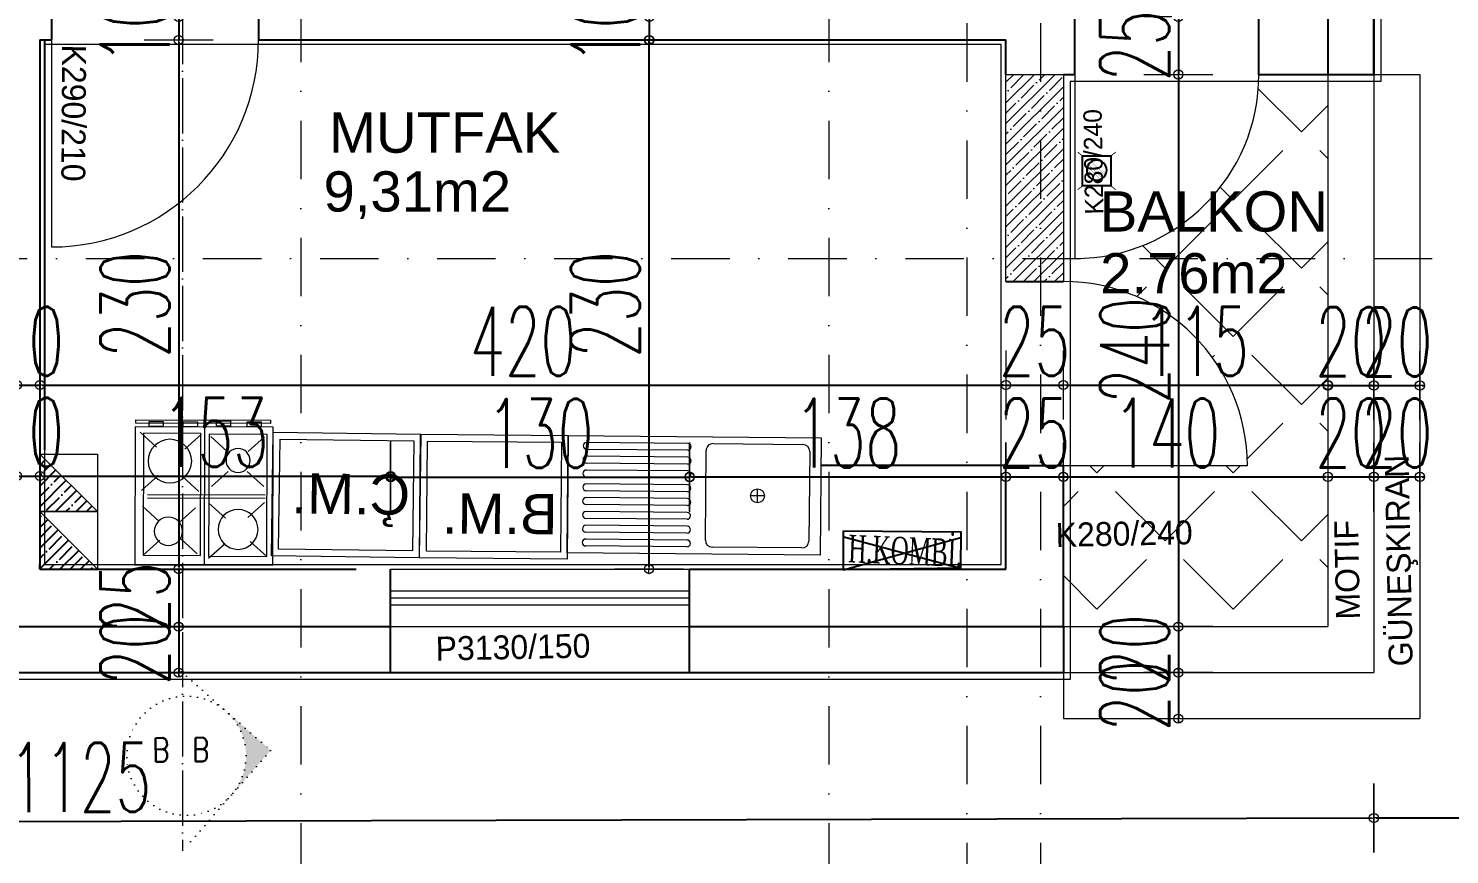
# Model space of a CAD drawing. Header units: millimetres. Extents: x -16104 to 67872, y -88009 to 12107.
# Drawn here: x 19199 to 19817, y 9366 to 9726 of the extents above; entities that cross this region are included whole.
import ezdxf
from ezdxf.enums import TextEntityAlignment as Align

# ---------------------------------------------------------------- set-up
doc = ezdxf.new("R2010")
doc.units = ezdxf.units.MM
for name, pattern in [('ACAD_ISO04W100', [30, 24, -3, 0, -3]), ('ACAD_ISO07W100', [3, 0, -3]), ('DASHDOTX2', [50.8, 25.4, -12.7, 0, -12.7])]:
    doc.linetypes.add(name, pattern=pattern)
doc.layers.get('0').update_dxf_attribs({"color": 241})
for name, color, linetype, lineweight in [('AKS', 1, 'ACAD_ISO07W100', 5), ('akslar', 144, 'Continuous', 20), ('baca', 46, 'Continuous', 5), ('balkon', 6, 'Continuous', 5), ('duvar', 123, 'Continuous', 25), ('emsal&kolon', 1, 'Continuous', 5), ('kapı', 3, 'Continuous', 5), ('kolon', 1, 'Continuous', 5), ('OLCU', 54, 'Continuous', 13), ('PASEMCON', 2, 'Continuous', 9), ('pencere', 5, 'Continuous', 5), ('POZ', 36, 'Continuous', 18), ('SıVA', 40, 'Continuous', 9), ('tefriş', 30, 'Continuous', 5), ('ÖLÇÜ', 252, 'Continuous', 20)]:
    doc.layers.add(name, color=color, linetype=linetype, lineweight=lineweight)
doc.styles.add('DIM', font='Txttw.shx', dxfattribs={"width": 0.6})
doc.styles.add('DIMENSIONS', font='simplex', dxfattribs={"width": 0.8})
doc.styles.add('DIN', font='times.ttf', dxfattribs={"width": 0.6})
doc.styles.add('M2', font='stylu.ttf', dxfattribs={"height": 10})
doc.dimstyles.new('50', dxfattribs={"dimscale": 0, "dimtxt": 30, "dimasz": 1, "dimexe": 0, "dimexo": 2, "dimgap": 4, "dimtad": 1, "dimdec": 0, "dimzin": 0, "dimdsep": 46, "dimtxsty": 'DIM', "dimblk1": 'DOT', "dimblk2": 'DOT', "dimsah": 1, "dimcen": 1.5, "dimdle": 3, "dimse1": 1, "dimse2": 1, "dimclrd": 256, "dimclre": 9, "dimclrt": 256, "dimadec": 0, "dimazin": 0, "dimtfac": 0.24, "dimtdec": 0, "dimtix": 1, "dimtmove": 2, "dimatfit": 3, "dimldrblk": 'DOT', "dimfxl": 0, "dimtolj": 1, "dimtzin": 15, "dimarcsym": 0})

# ---------------------------------------------------------------- blocks, each defined once
blk = doc.blocks.new('DOT')
for p, q in [((0, 15), (0, -15)), ((-2, 0), (0, 0)), ((2, 0), (0, 0))]:
    blk.add_line(p, q)
blk.add_circle((0, 0), 2)
blk = doc.blocks.new('*D4514')
at = {"layer": 'Defpoints', "color": 0, "transparency": 16777216}
for p in [(19194.26, 9530.99), (19204.26, 9530.99), (19204.26, 9530.99)]:
    blk.add_point(p, dxfattribs=at)
at = {"layer": 'OLCU', "lineweight": -2, "transparency": 16777216}
for p, q in [((19193.26, 9530.99), (19192.26, 9530.99)), ((19194.26, 9530.99), (19204.26, 9530.99)), ((19205.26, 9530.99), (19206.26, 9530.99))]:
    blk.add_line(p, q, dxfattribs=at)
blk.add_blockref('DOT', (19194.26, 9530.99), dxfattribs=at)
at = {"layer": 'OLCU', "lineweight": -2, "transparency": 16777216, "rotation": 180}
blk.add_blockref('DOT', (19204.26, 9530.99), dxfattribs=at)
at = {"layer": 'OLCU', "transparency": 16777216, "insert": (19199.26, 9549.99), "char_height": 30, "attachment_point": 5, "style": 'DIM'}
blk.add_mtext('\\A1;10', dxfattribs=at)
blk = doc.blocks.new('*D4515')
at = {"layer": 'Defpoints', "color": 0, "transparency": 16777216}
for p in [(19356.76, 9530.99), (19204.26, 9490.54), (19356.76, 9480.54)]:
    blk.add_point(p, dxfattribs=at)
at = {"layer": 'OLCU', "lineweight": -2, "transparency": 16777216}
blk.add_line((19205.26, 9530.99), (19355.76, 9530.99), dxfattribs=at)
at = {"layer": 'OLCU', "lineweight": -2, "transparency": 16777216, "rotation": 180}
blk.add_blockref('DOT', (19204.26, 9530.99), dxfattribs=at)
at = {"layer": 'OLCU', "lineweight": -2, "transparency": 16777216}
blk.add_blockref('DOT', (19356.76, 9530.99), dxfattribs=at)
at = {"layer": 'OLCU', "transparency": 16777216, "insert": (19280.51, 9549.99), "char_height": 30, "attachment_point": 5, "style": 'DIM'}
blk.add_mtext('\\A1;153', dxfattribs=at)
blk = doc.blocks.new('*D4516')
at = {"layer": 'Defpoints', "color": 0, "transparency": 16777216}
for p in [(19486.76, 9530.49), (19356.76, 9480.54), (19486.76, 9480.54)]:
    blk.add_point(p, dxfattribs=at)
at = {"layer": 'OLCU', "lineweight": -2, "transparency": 16777216}
blk.add_line((19357.76, 9530.49), (19485.76, 9530.49), dxfattribs=at)
at = {"layer": 'OLCU', "lineweight": -2, "transparency": 16777216, "rotation": 180}
blk.add_blockref('DOT', (19356.76, 9530.49), dxfattribs=at)
at = {"layer": 'OLCU', "lineweight": -2, "transparency": 16777216}
blk.add_blockref('DOT', (19486.76, 9530.49), dxfattribs=at)
at = {"layer": 'OLCU', "transparency": 16777216, "insert": (19421.76, 9549.49), "char_height": 30, "attachment_point": 5, "style": 'DIM'}
blk.add_mtext('\\A1;130', dxfattribs=at)
blk = doc.blocks.new('*D4517')
at = {"layer": 'Defpoints', "color": 0, "transparency": 16777216}
for p in [(19624.26, 9530.62), (19486.76, 9480.54), (19624.26, 9480.54)]:
    blk.add_point(p, dxfattribs=at)
at = {"layer": 'OLCU', "lineweight": -2, "transparency": 16777216}
blk.add_line((19487.76, 9530.62), (19623.26, 9530.62), dxfattribs=at)
at = {"layer": 'OLCU', "lineweight": -2, "transparency": 16777216, "rotation": 180}
blk.add_blockref('DOT', (19486.76, 9530.62), dxfattribs=at)
at = {"layer": 'OLCU', "lineweight": -2, "transparency": 16777216}
blk.add_blockref('DOT', (19624.26, 9530.62), dxfattribs=at)
at = {"layer": 'OLCU', "transparency": 16777216, "insert": (19555.51, 9549.62), "char_height": 30, "attachment_point": 5, "style": 'DIM'}
blk.add_mtext('\\A1;138', dxfattribs=at)
blk = doc.blocks.new('*D4518')
at = {"layer": 'Defpoints', "color": 0, "transparency": 16777216}
for p in [(19649.26, 9530.62), (19624.26, 9485.54), (19649.26, 9485.54)]:
    blk.add_point(p, dxfattribs=at)
at = {"layer": 'OLCU', "lineweight": -2, "transparency": 16777216}
for p, q in [((19623.26, 9530.62), (19622.26, 9530.62)), ((19624.26, 9530.62), (19649.26, 9530.62)), ((19650.26, 9530.62), (19651.26, 9530.62))]:
    blk.add_line(p, q, dxfattribs=at)
blk.add_blockref('DOT', (19624.26, 9530.62), dxfattribs=at)
at = {"layer": 'OLCU', "lineweight": -2, "transparency": 16777216, "rotation": 180}
blk.add_blockref('DOT', (19649.26, 9530.62), dxfattribs=at)
at = {"layer": 'OLCU', "transparency": 16777216, "insert": (19636.76, 9549.62), "char_height": 30, "attachment_point": 5, "style": 'DIM'}
blk.add_mtext('\\A1;25', dxfattribs=at)
blk = doc.blocks.new('*D4803')
at = {"layer": 'Defpoints', "color": 0, "transparency": 16777216}
for p in [(19624.26, 9530.62), (19764.26, 9530.62), (19764.26, 9530.62)]:
    blk.add_point(p, dxfattribs=at)
at = {"layer": 'OLCU', "lineweight": -2, "transparency": 16777216}
blk.add_line((19625.26, 9530.62), (19763.26, 9530.62), dxfattribs=at)
at = {"layer": 'OLCU', "lineweight": -2, "transparency": 16777216, "rotation": 180}
blk.add_blockref('DOT', (19624.26, 9530.62), dxfattribs=at)
at = {"layer": 'OLCU', "lineweight": -2, "transparency": 16777216}
blk.add_blockref('DOT', (19764.26, 9530.62), dxfattribs=at)
at = {"layer": 'OLCU', "transparency": 16777216, "insert": (19694.26, 9549.62), "char_height": 30, "attachment_point": 5, "style": 'DIM'}
blk.add_mtext('\\A1;140', dxfattribs=at)
blk = doc.blocks.new('*D4804')
at = {"layer": 'Defpoints', "color": 0, "transparency": 16777216}
for p in [(19764.26, 9530.62), (19784.26, 9530.62), (19784.26, 9530.62)]:
    blk.add_point(p, dxfattribs=at)
at = {"layer": 'OLCU', "lineweight": -2, "transparency": 16777216}
for p, q in [((19763.26, 9530.62), (19762.26, 9530.62)), ((19764.26, 9530.62), (19784.26, 9530.62)), ((19785.26, 9530.62), (19786.26, 9530.62))]:
    blk.add_line(p, q, dxfattribs=at)
blk.add_blockref('DOT', (19764.26, 9530.62), dxfattribs=at)
at = {"layer": 'OLCU', "lineweight": -2, "transparency": 16777216, "rotation": 180}
blk.add_blockref('DOT', (19784.26, 9530.62), dxfattribs=at)
at = {"layer": 'OLCU', "transparency": 16777216, "insert": (19774.26, 9549.62), "char_height": 30, "attachment_point": 5, "style": 'DIM'}
blk.add_mtext('\\A1;20', dxfattribs=at)
blk = doc.blocks.new('*D4519')
at = {"layer": 'Defpoints', "color": 0, "transparency": 16777216}
for p in [(19784.26, 9530.62), (19804.26, 9530.62), (19804.26, 9530.62)]:
    blk.add_point(p, dxfattribs=at)
at = {"layer": 'OLCU', "lineweight": -2, "transparency": 16777216}
for p, q in [((19783.26, 9530.62), (19782.26, 9530.62)), ((19784.26, 9530.62), (19804.26, 9530.62)), ((19805.26, 9530.62), (19806.26, 9530.62))]:
    blk.add_line(p, q, dxfattribs=at)
blk.add_blockref('DOT', (19784.26, 9530.62), dxfattribs=at)
at = {"layer": 'OLCU', "lineweight": -2, "transparency": 16777216, "rotation": 180}
blk.add_blockref('DOT', (19804.26, 9530.62), dxfattribs=at)
at = {"layer": 'OLCU', "transparency": 16777216, "insert": (19794.26, 9549.62), "char_height": 30, "attachment_point": 5, "style": 'DIM'}
blk.add_mtext('\\A1;20', dxfattribs=at)
blk = doc.blocks.new('*D4521')
at = {"layer": 'Defpoints', "color": 0, "transparency": 16777216}
for p in [(19194.26, 9570.54), (19204.26, 9570.54), (19204.26, 9570.54)]:
    blk.add_point(p, dxfattribs=at)
at = {"layer": 'OLCU', "lineweight": -2, "transparency": 16777216}
for p, q in [((19193.26, 9570.54), (19192.26, 9570.54)), ((19194.26, 9570.54), (19204.26, 9570.54)), ((19205.26, 9570.54), (19206.26, 9570.54))]:
    blk.add_line(p, q, dxfattribs=at)
blk.add_blockref('DOT', (19194.26, 9570.54), dxfattribs=at)
at = {"layer": 'OLCU', "lineweight": -2, "transparency": 16777216, "rotation": 180}
blk.add_blockref('DOT', (19204.26, 9570.54), dxfattribs=at)
at = {"layer": 'OLCU', "transparency": 16777216, "insert": (19199.26, 9589.54), "char_height": 30, "attachment_point": 5, "style": 'DIM'}
blk.add_mtext('\\A1;10', dxfattribs=at)
blk = doc.blocks.new('*D4522')
at = {"layer": 'Defpoints', "color": 0, "transparency": 16777216}
for p in [(19204.26, 9570.54), (19624.26, 9570.54), (19624.26, 9570.54)]:
    blk.add_point(p, dxfattribs=at)
at = {"layer": 'OLCU', "lineweight": -2, "transparency": 16777216}
blk.add_line((19205.26, 9570.54), (19623.26, 9570.54), dxfattribs=at)
at = {"layer": 'OLCU', "lineweight": -2, "transparency": 16777216, "rotation": 180}
blk.add_blockref('DOT', (19204.26, 9570.54), dxfattribs=at)
at = {"layer": 'OLCU', "lineweight": -2, "transparency": 16777216}
blk.add_blockref('DOT', (19624.26, 9570.54), dxfattribs=at)
at = {"layer": 'OLCU', "transparency": 16777216, "insert": (19414.26, 9589.54), "char_height": 30, "attachment_point": 5, "style": 'DIM'}
blk.add_mtext('\\A1;420', dxfattribs=at)
blk = doc.blocks.new('*D4805')
at = {"layer": 'Defpoints', "color": 0, "transparency": 16777216}
for p in [(19649.26, 9615.54), (19624.26, 9575.54), (19649.26, 9570.54)]:
    blk.add_point(p, dxfattribs=at)
at = {"layer": 'OLCU', "lineweight": -2, "transparency": 16777216}
for p, q in [((19623.26, 9570.54), (19622.26, 9570.54)), ((19624.26, 9570.54), (19649.26, 9570.54)), ((19650.26, 9570.54), (19651.26, 9570.54))]:
    blk.add_line(p, q, dxfattribs=at)
blk.add_blockref('DOT', (19624.26, 9570.54), dxfattribs=at)
at = {"layer": 'OLCU', "lineweight": -2, "transparency": 16777216, "rotation": 180}
blk.add_blockref('DOT', (19649.26, 9570.54), dxfattribs=at)
at = {"layer": 'OLCU', "transparency": 16777216, "insert": (19636.76, 9589.54), "char_height": 30, "attachment_point": 5, "style": 'DIM'}
blk.add_mtext('\\A1;25', dxfattribs=at)
blk = doc.blocks.new('*D4806')
at = {"layer": 'Defpoints', "color": 0, "transparency": 16777216}
for p in [(19649.26, 9570.54), (19764.26, 9570.54), (19764.26, 9570.54)]:
    blk.add_point(p, dxfattribs=at)
at = {"layer": 'OLCU', "lineweight": -2, "transparency": 16777216}
blk.add_line((19650.26, 9570.54), (19763.26, 9570.54), dxfattribs=at)
at = {"layer": 'OLCU', "lineweight": -2, "transparency": 16777216, "rotation": 180}
blk.add_blockref('DOT', (19649.26, 9570.54), dxfattribs=at)
at = {"layer": 'OLCU', "lineweight": -2, "transparency": 16777216}
blk.add_blockref('DOT', (19764.26, 9570.54), dxfattribs=at)
at = {"layer": 'OLCU', "transparency": 16777216, "insert": (19706.76, 9589.54), "char_height": 30, "attachment_point": 5, "style": 'DIM'}
blk.add_mtext('\\A1;115', dxfattribs=at)
blk = doc.blocks.new('*D4807')
at = {"layer": 'Defpoints', "color": 0, "transparency": 16777216}
for p in [(19764.26, 9570.54), (19784.26, 9570.54), (19784.26, 9570.32)]:
    blk.add_point(p, dxfattribs=at)
at = {"layer": 'OLCU', "lineweight": -2, "transparency": 16777216}
for p, q in [((19763.26, 9570.32), (19762.26, 9570.32)), ((19764.26, 9570.32), (19784.26, 9570.32)), ((19785.26, 9570.32), (19786.26, 9570.32))]:
    blk.add_line(p, q, dxfattribs=at)
blk.add_blockref('DOT', (19764.26, 9570.32), dxfattribs=at)
at = {"layer": 'OLCU', "lineweight": -2, "transparency": 16777216, "rotation": 180}
blk.add_blockref('DOT', (19784.26, 9570.32), dxfattribs=at)
at = {"layer": 'OLCU', "transparency": 16777216, "insert": (19774.26, 9589.32), "char_height": 30, "attachment_point": 5, "style": 'DIM'}
blk.add_mtext('\\A1;20', dxfattribs=at)
blk = doc.blocks.new('*D4523')
at = {"layer": 'Defpoints', "color": 0, "transparency": 16777216}
for p in [(19784.26, 9570.32), (19804.26, 9570.32), (19804.26, 9570.31)]:
    blk.add_point(p, dxfattribs=at)
at = {"layer": 'OLCU', "lineweight": -2, "transparency": 16777216}
for p, q in [((19783.26, 9570.31), (19782.26, 9570.31)), ((19784.26, 9570.31), (19804.26, 9570.31)), ((19805.26, 9570.31), (19806.26, 9570.31))]:
    blk.add_line(p, q, dxfattribs=at)
blk.add_blockref('DOT', (19784.26, 9570.31), dxfattribs=at)
at = {"layer": 'OLCU', "lineweight": -2, "transparency": 16777216, "rotation": 180}
blk.add_blockref('DOT', (19804.26, 9570.31), dxfattribs=at)
at = {"layer": 'OLCU', "transparency": 16777216, "insert": (19794.26, 9589.31), "char_height": 30, "attachment_point": 5, "style": 'DIM'}
blk.add_mtext('\\A1;20', dxfattribs=at)
blk = doc.blocks.new('*D4811')
at = {"layer": 'Defpoints', "color": 0, "transparency": 16777216}
for p in [(19734.26, 9730.54), (19699.26, 9705.54), (19734.26, 9705.54)]:
    blk.add_point(p, dxfattribs=at)
at = {"layer": 'OLCU', "lineweight": -2, "transparency": 16777216}
for p, q in [((19699.26, 9731.54), (19699.26, 9732.54)), ((19699.26, 9730.54), (19699.26, 9705.54)), ((19699.26, 9704.54), (19699.26, 9703.54))]:
    blk.add_line(p, q, dxfattribs=at)
for p, rotation in [((19699.26, 9730.54), 270), ((19699.26, 9705.54), 90)]:
    blk.add_blockref('DOT', p, dxfattribs=dict(at, rotation=rotation))
at = {"layer": 'OLCU', "transparency": 16777216, "insert": (19680.26, 9718.04), "char_height": 30, "attachment_point": 5, "rotation": 90, "style": 'DIM'}
blk.add_mtext('\\A1;25', dxfattribs=at)
blk = doc.blocks.new('*D4812')
at = {"layer": 'Defpoints', "color": 0, "transparency": 16777216}
for p in [(19734.26, 9705.54), (19699.26, 9465.54), (19734.26, 9465.54)]:
    blk.add_point(p, dxfattribs=at)
at = {"layer": 'OLCU', "lineweight": -2, "transparency": 16777216}
blk.add_line((19699.26, 9704.54), (19699.26, 9466.54), dxfattribs=at)
for p, rotation in [((19699.26, 9705.54), 90), ((19699.26, 9465.54), 270)]:
    blk.add_blockref('DOT', p, dxfattribs=dict(at, rotation=rotation))
at = {"layer": 'OLCU', "transparency": 16777216, "insert": (19680.26, 9585.54), "char_height": 30, "attachment_point": 5, "rotation": 90, "style": 'DIM'}
blk.add_mtext('\\A1;240', dxfattribs=at)
blk = doc.blocks.new('*D4813')
at = {"layer": 'Defpoints', "color": 0, "transparency": 16777216}
for p in [(19699.26, 9465.54), (19699.26, 9445.54), (19699.26, 9445.54)]:
    blk.add_point(p, dxfattribs=at)
at = {"layer": 'OLCU', "lineweight": -2, "transparency": 16777216}
for p, q in [((19699.26, 9466.54), (19699.26, 9467.54)), ((19699.26, 9465.54), (19699.26, 9445.54)), ((19699.26, 9444.54), (19699.26, 9443.54))]:
    blk.add_line(p, q, dxfattribs=at)
for p, rotation in [((19699.26, 9465.54), 270), ((19699.26, 9445.54), 90)]:
    blk.add_blockref('DOT', p, dxfattribs=dict(at, rotation=rotation))
at = {"layer": 'OLCU', "transparency": 16777216, "insert": (19680.26, 9455.54), "char_height": 30, "attachment_point": 5, "rotation": 90, "style": 'DIM'}
blk.add_mtext('\\A1;20', dxfattribs=at)
blk = doc.blocks.new('*D4526')
at = {"layer": 'Defpoints', "color": 0, "transparency": 16777216}
for p in [(19699.26, 9445.54), (19699.26, 9425.54), (19699.26, 9425.54)]:
    blk.add_point(p, dxfattribs=at)
at = {"layer": 'OLCU', "lineweight": -2, "transparency": 16777216}
for p, q in [((19699.26, 9446.54), (19699.26, 9447.54)), ((19699.26, 9445.54), (19699.26, 9425.54)), ((19699.26, 9424.54), (19699.26, 9423.54))]:
    blk.add_line(p, q, dxfattribs=at)
for p, rotation in [((19699.26, 9445.54), 270), ((19699.26, 9425.54), 90)]:
    blk.add_blockref('DOT', p, dxfattribs=dict(at, rotation=rotation))
at = {"layer": 'OLCU', "transparency": 16777216, "insert": (19680.26, 9435.54), "char_height": 30, "attachment_point": 5, "rotation": 90, "style": 'DIM'}
blk.add_mtext('\\A1;20', dxfattribs=at)
blk = doc.blocks.new('*D4531')
at = {"layer": 'Defpoints', "color": 0, "transparency": 16777216}
for p in [(19469.26, 9730.54), (19469.26, 9730.54), (19469.08, 9720.54)]:
    blk.add_point(p, dxfattribs=at)
at = {"layer": 'OLCU', "lineweight": -2, "transparency": 16777216}
for p, q in [((19469.26, 9731.54), (19469.26, 9732.54)), ((19469.26, 9720.54), (19469.26, 9730.54)), ((19469.26, 9719.54), (19469.26, 9718.54))]:
    blk.add_line(p, q, dxfattribs=at)
for p, rotation in [((19469.26, 9730.54), 270), ((19469.26, 9720.54), 90)]:
    blk.add_blockref('DOT', p, dxfattribs=dict(at, rotation=rotation))
at = {"layer": 'OLCU', "transparency": 16777216, "insert": (19450.26, 9725.54), "char_height": 30, "attachment_point": 5, "rotation": 90, "style": 'DIM'}
blk.add_mtext('\\A1;10', dxfattribs=at)
blk = doc.blocks.new('*D4534')
at = {"layer": 'Defpoints', "color": 0, "transparency": 16777216}
for p in [(19239.26, 9730.54), (19239.26, 9720.54), (19264.6, 9720.54)]:
    blk.add_point(p, dxfattribs=at)
at = {"layer": 'OLCU', "lineweight": -2, "transparency": 16777216}
for p, q in [((19264.6, 9731.54), (19264.6, 9732.54)), ((19264.6, 9730.54), (19264.6, 9720.54)), ((19264.6, 9719.54), (19264.6, 9718.54))]:
    blk.add_line(p, q, dxfattribs=at)
for p, rotation in [((19264.6, 9730.54), 270), ((19264.6, 9720.54), 90)]:
    blk.add_blockref('DOT', p, dxfattribs=dict(at, rotation=rotation))
at = {"layer": 'OLCU', "transparency": 16777216, "insert": (19245.6, 9725.54), "char_height": 30, "attachment_point": 5, "rotation": 90, "style": 'DIM'}
blk.add_mtext('\\A1;10', dxfattribs=at)
blk = doc.blocks.new('*D4535')
at = {"layer": 'Defpoints', "color": 0, "transparency": 16777216}
for p in [(19239.26, 9720.54), (19239.26, 9490.54), (19264.6, 9490.54)]:
    blk.add_point(p, dxfattribs=at)
at = {"layer": 'OLCU', "lineweight": -2, "transparency": 16777216}
blk.add_line((19264.6, 9719.54), (19264.6, 9491.54), dxfattribs=at)
for p, rotation in [((19264.6, 9720.54), 90), ((19264.6, 9490.54), 270)]:
    blk.add_blockref('DOT', p, dxfattribs=dict(at, rotation=rotation))
at = {"layer": 'OLCU', "transparency": 16777216, "insert": (19245.6, 9605.54), "char_height": 30, "attachment_point": 5, "rotation": 90, "style": 'DIM'}
blk.add_mtext('\\A1;230', dxfattribs=at)
blk = doc.blocks.new('*D4536')
at = {"layer": 'Defpoints', "color": 0, "transparency": 16777216}
for p in [(19264.6, 9490.54), (19264.6, 9465.54), (19264.6, 9465.54)]:
    blk.add_point(p, dxfattribs=at)
at = {"layer": 'OLCU', "lineweight": -2, "transparency": 16777216}
for p, q in [((19264.6, 9491.54), (19264.6, 9492.54)), ((19264.6, 9490.54), (19264.6, 9465.54)), ((19264.6, 9464.54), (19264.6, 9463.54))]:
    blk.add_line(p, q, dxfattribs=at)
for p, rotation in [((19264.6, 9490.54), 270), ((19264.6, 9465.54), 90)]:
    blk.add_blockref('DOT', p, dxfattribs=dict(at, rotation=rotation))
at = {"layer": 'OLCU', "transparency": 16777216, "insert": (19245.6, 9478.04), "char_height": 30, "attachment_point": 5, "rotation": 90, "style": 'DIM'}
blk.add_mtext('\\A1;25', dxfattribs=at)
blk = doc.blocks.new('*D4537')
at = {"layer": 'Defpoints', "color": 0, "transparency": 16777216}
for p in [(19264.6, 9465.54), (19264.6, 9445.54), (19264.6, 9445.54)]:
    blk.add_point(p, dxfattribs=at)
at = {"layer": 'OLCU', "lineweight": -2, "transparency": 16777216}
for p, q in [((19264.6, 9466.54), (19264.6, 9467.54)), ((19264.6, 9465.54), (19264.6, 9445.54)), ((19264.6, 9444.54), (19264.6, 9443.54))]:
    blk.add_line(p, q, dxfattribs=at)
for p, rotation in [((19264.6, 9465.54), 270), ((19264.6, 9445.54), 90)]:
    blk.add_blockref('DOT', p, dxfattribs=dict(at, rotation=rotation))
at = {"layer": 'OLCU', "transparency": 16777216, "insert": (19245.6, 9455.54), "char_height": 30, "attachment_point": 5, "rotation": 90, "style": 'DIM'}
blk.add_mtext('\\A1;20', dxfattribs=at)
blk = doc.blocks.new('new block')
at = {"layer": 'tefriş'}
for p, q in [((1269.85, 5670.26), (1379.85, 5670.26)), ((1269.85, 5619.26), (1269.85, 5670.26)), ((1277.85, 5667.26), (1316.85, 5667.26)), ((1327.85, 5667.26), (1371.85, 5667.26)), ((1379.85, 5670.26), (1379.85, 5619.26)), ((1274.85, 5625.26), (1274.85, 5664.26)), ((1319.85, 5664.26), (1319.85, 5625.26)), ((1327.85, 5664.26), (1371.85, 5664.26)), ((1327.85, 5661.26), (1371.85, 5661.26)), ((1327.85, 5658.26), (1371.85, 5658.26)), ((1327.85, 5655.26), (1371.85, 5655.26)), ((1297.35, 5647.76), (1297.35, 5641.76)), ((1327.85, 5652.26), (1371.85, 5652.26)), ((1327.85, 5649.26), (1371.85, 5649.26)), ((1294.35, 5644.76), (1300.35, 5644.76)), ((1327.85, 5646.26), (1371.85, 5646.26)), ((1327.85, 5643.26), (1371.85, 5643.26)), ((1327.85, 5640.26), (1371.85, 5640.26)), ((1327.85, 5637.26), (1371.85, 5637.26)), ((1327.85, 5634.26), (1371.85, 5634.26)), ((1327.85, 5631.26), (1371.85, 5631.26)), ((1327.85, 5628.26), (1371.85, 5628.26)), ((1327.85, 5625.26), (1371.85, 5625.26)), ((1379.85, 5619.26), (1269.85, 5619.26)), ((1316.85, 5622.26), (1277.85, 5622.26)), ((1327.85, 5622.26), (1371.85, 5622.26))]:
    blk.add_line(p, q, dxfattribs=at)
blk.add_circle((1297.35, 5644.76), 3, dxfattribs=at)
for centre, radius, start, end in [((1277.85, 5664.26), 3, 90, 180), ((1316.85, 5664.26), 3, 0, 90), ((1327.85, 5665.76), 1.5, 90, 270), ((1371.85, 5665.76), 1.5, 270, 90), ((1327.85, 5659.76), 1.5, 90, 270), ((1371.85, 5659.76), 1.5, 270, 90), ((1327.85, 5653.76), 1.5, 90, 270), ((1371.85, 5653.76), 1.5, 270, 90), ((1327.85, 5647.76), 1.5, 90, 270), ((1371.85, 5647.76), 1.5, 270, 90), ((1327.85, 5641.76), 1.5, 90, 270), ((1371.85, 5641.76), 1.5, 270, 90), ((1327.85, 5635.76), 1.5, 90, 270), ((1371.85, 5635.76), 1.5, 270, 90), ((1327.85, 5629.76), 1.5, 90, 270), ((1371.85, 5629.76), 1.5, 270, 90), ((1277.85, 5625.26), 3, 180, 270), ((1316.85, 5625.26), 3, 270, 0), ((1327.85, 5623.76), 1.5, 90, 270), ((1371.85, 5623.76), 1.5, 270, 90)]:
    blk.add_arc(centre, radius, start, end, dxfattribs=at)
blk = doc.blocks.new('öu')
at = {"layer": 'tefriş'}
for points in [[(2090.97, -468.94), (2090.97, -404.72), (2037.16, -404.72), (2037.16, -468.94)], [(2087.97, -465.94), (2087.97, -407.72), (2040.16, -407.72), (2040.16, -465.94)]]:
    blk.add_lwpolyline(points, close=True, dxfattribs=at)
at = {"layer": 'tefriş', "insert": (2047.87, -459.36), "char_height": 17.5, "width": 1076.8413, "attachment_point": 9, "rotation": 270}
blk.add_mtext('{\\fArial|b0|i0|c162|p34;B.M.}', dxfattribs=at)
blk = doc.blocks.new('nb')
at = {"layer": 'tefriş'}
for points in [[(2093.6, -356.31), (2093.6, -292.09), (2039.78, -292.09), (2039.78, -356.31)], [(2090.6, -353.31), (2090.6, -295.09), (2042.78, -295.09), (2042.78, -353.31)]]:
    blk.add_lwpolyline(points, close=True, dxfattribs=at)
at = {"layer": 'tefriş', "insert": (2053.03, -347.96), "char_height": 17.5, "width": 1076.8413, "attachment_point": 9, "rotation": 270}
blk.add_mtext('{\\fArial|b0|i0|c162|p34;Ç.M.}', dxfattribs=at)
blk = doc.blocks.new('ocak')
at = {"layer": 'tefriş', "linetype": 'Continuous'}
for p, q in [((16296.72, -4660.22), (16356.72, -4660.22)), ((16296.72, -4720.22), (16296.72, -4660.22)), ((16300.32, -4664.37), (16325.23, -4664.37)), ((16300.32, -4717.41), (16300.32, -4664.37)), ((16307.53, -4670.9), (16300.32, -4664.37)), ((16316.56, -4671.64), (16323.76, -4665.1)), ((16325.23, -4664.37), (16325.23, -4717.41)), ((16327.06, -4660.22), (16327.06, -4720.22)), ((16336.03, -4669.44), (16328.83, -4662.97)), ((16328.83, -4664.01), (16354.1, -4664.01)), ((16328.83, -4717.05), (16328.83, -4664.01)), ((16346.89, -4670.54), (16354.1, -4664.01)), ((16354.1, -4664.01), (16354.1, -4717.05)), ((16356.72, -4660.22), (16356.72, -4720.22)), ((16299.96, -4685.67), (16307.16, -4679.2)), ((16323.03, -4685), (16315.83, -4678.47)), ((16328.83, -4687.14), (16336.03, -4680.61)), ((16353, -4687.5), (16345.8, -4680.97)), ((16302.09, -4689.27), (16353.36, -4689.27)), ((16306.79, -4699.04), (16299.59, -4692.57)), ((16302.09, -4690.74), (16353.36, -4690.74)), ((16317.29, -4698.67), (16324.49, -4692.2)), ((16337.13, -4700.87), (16329.93, -4694.34)), ((16345.43, -4700.87), (16352.69, -4694.34)), ((16298.86, -4717.84), (16306.06, -4711.31)), ((16325.59, -4717.11), (16318.39, -4710.58)), ((16329.56, -4716.01), (16336.76, -4709.54)), ((16353, -4716.01), (16345.8, -4709.54)), ((16356.72, -4720.22), (16296.72, -4720.22)), ((16325.23, -4717.41), (16300.32, -4717.41)), ((16308.93, -4720.28), (16302.83, -4720.28)), ((16302.83, -4720.28), (16302.83, -4722.48)), ((16308.93, -4722.48), (16308.93, -4720.28)), ((16317.6, -4720.28), (16317.6, -4722.48)), ((16323.76, -4720.28), (16317.6, -4720.28)), ((16323.76, -4722.48), (16323.76, -4720.28)), ((16354.1, -4717.05), (16328.83, -4717.05)), ((16338.17, -4720.65), (16332.06, -4720.65)), ((16332.06, -4720.65), (16332.06, -4722.84)), ((16338.17, -4722.84), (16338.17, -4720.65)), ((16345.43, -4720.28), (16345.43, -4722.48)), ((16351.53, -4720.28), (16345.43, -4720.28)), ((16351.53, -4722.48), (16351.53, -4720.28)), ((16297.03, -4721.75), (16297.03, -4723.21)), ((16355.5, -4721.75), (16297.03, -4721.75)), ((16297.03, -4723.21), (16355.5, -4723.21)), ((16302.83, -4722.48), (16308.93, -4722.48)), ((16317.6, -4722.48), (16323.76, -4722.48)), ((16332.06, -4722.84), (16338.17, -4722.84)), ((16345.43, -4722.48), (16351.53, -4722.48)), ((16355.5, -4723.21), (16355.5, -4721.75))]:
    blk.add_line(p, q, dxfattribs=at).dxf.unprotected_set("ltscale", 0)
for centre, radius in [((16311.31, -4674.81), 6.15), ((16341.58, -4675.72), 8.68), ((16311.86, -4705.33), 9.47), ((16341.46, -4705.69), 5.22)]:
    blk.add_circle(centre, radius, dxfattribs=at).dxf.unprotected_set("ltscale", 0)
blk = doc.blocks.new('*D4683')
at = {"layer": 'Defpoints', "color": 0, "transparency": 16777216}
for p in [(19784.26, 9382.34), (19784.26, 9382.34), (18659.26, 9379.59)]:
    blk.add_point(p, dxfattribs=at)
at = {"layer": 'OLCU', "lineweight": -2, "transparency": 16777216}
blk.add_line((18660.26, 9379.59), (19783.26, 9382.34), dxfattribs=at)
for p, rotation in [((18659.26, 9379.59), 180.1399202823359), ((19784.26, 9382.34), 0.1399202823359238)]:
    blk.add_blockref('DOT', p, dxfattribs=dict(at, rotation=rotation))
at = {"layer": 'OLCU', "transparency": 16777216, "insert": (19221.72, 9399.97), "char_height": 30, "attachment_point": 5, "rotation": 0.13992, "style": 'DIM'}
blk.add_mtext('\\A1;1125', dxfattribs=at)
blk = doc.blocks.new('A$C412C2498')
at = {"color": 5, "const_width": 0.6}
for points in [[(3.6, 24.3), (0.2, 27)], [(23.8, 24.3), (27.3, 27)], [(3.6, 3), (0.2, 0.2)], [(23.8, 3), (27.3, 0.2)]]:
    blk.add_lwpolyline(points, dxfattribs=at)
at = {"color": 5}
blk.add_lwpolyline([(23.8, 24.3), (3.6, 24.3), (3.6, 3), (23.8, 3)], close=True, dxfattribs=at)
at = {"const_width": 0.1}
for points in [[(6.7, 12.2), (14.6, 20.2)], [(6.8, 14.5), (12.4, 20.1)], [(7.1, 10.4), (16.4, 19.7)], [(7.9, 9.1), (17.8, 19)], [(8.8, 8), (18.9, 18.1)], [(10, 7.1), (19.8, 16.9)], [(11.3, 6.4), (20.4, 15.6)], [(13, 6), (20.8, 13.8)], [(14.8, 6.1), (20.8, 12.1)], [(17.4, 7), (19.8, 9.4)]]:
    blk.add_lwpolyline(points, dxfattribs=at)
blk.add_circle((13.7, 13.1), 7.12)
blk = doc.blocks.new('A$C5E2C1EC0')
at = {"xscale": 0.6105719971092185, "yscale": 0.6105719971092185, "zscale": 0.6105719971092185}
blk.add_blockref('A$C412C2498', (0, 0), dxfattribs=at)
blk = doc.blocks.new('ae')
at = {"layer": 'duvar'}
for p, q in [((75773.51, -20952.17), (75824.86, -20963.16)), ((75774.14, -20966.63), (75824.26, -20949.94))]:
    blk.add_line(p, q, dxfattribs=at)
blk.add_lwpolyline([(75773.26, -20949.63), (75824.12, -20947.34), (75824.86, -20963.16), (75774.14, -20966.63)], close=True, dxfattribs=at)
at = {"layer": 'PASEMCON', "color": 7, "style": 'DIN', "width": 0.6}
blk.add_text('H.KOMBİ.', height=12.004, rotation=0.66441, dxfattribs=at).set_placement((75775.83, -20963.19))
blk = doc.blocks.new('*D4417')
at = {"layer": 'Defpoints', "color": 0, "transparency": 16777216}
for p in [(19784.26, 9382.34), (20397.26, 9383.84), (20397.26, 9383.84)]:
    blk.add_point(p, dxfattribs=at)
at = {"layer": 'OLCU', "lineweight": -2, "transparency": 16777216}
blk.add_line((19785.26, 9382.34), (20396.26, 9383.83), dxfattribs=at)
for p, rotation in [((20397.26, 9383.84), 0.1399202823375777), ((19784.26, 9382.34), 180.1399202823376)]:
    blk.add_blockref('DOT', p, dxfattribs=dict(at, rotation=rotation))
at = {"layer": 'OLCU', "transparency": 16777216, "insert": (20090.72, 9402.09), "char_height": 30, "attachment_point": 5, "rotation": 0.13992, "style": 'DIM'}
blk.add_mtext('\\A1;613', dxfattribs=at)
blk = doc.blocks.new('*D4730')
at = {"layer": 'Defpoints', "color": 0, "transparency": 16777216}
for p in [(19764.26, 10220.04), (19837.54, 10220.04), (19764.26, 9465.54)]:
    blk.add_point(p, dxfattribs=at)
at = {"layer": 'OLCU', "lineweight": -2, "transparency": 16777216}
blk.add_line((19837.54, 9466.54), (19837.54, 10219.04), dxfattribs=at)
for p, rotation in [((19837.54, 10220.04), 90), ((19837.54, 9465.54), 270)]:
    blk.add_blockref('DOT', p, dxfattribs=dict(at, rotation=rotation))
at = {"layer": 'OLCU', "transparency": 16777216, "insert": (19818.54, 9842.79), "char_height": 30, "attachment_point": 5, "rotation": 90, "style": 'DIM'}
blk.add_mtext('\\A1;755', dxfattribs=at)
blk = doc.blocks.new('*D4709')
at = {"layer": 'Defpoints', "color": 0, "transparency": 16777216}
for p in [(19469.08, 9720.54), (19469.08, 9490.54), (19469.08, 9490.54)]:
    blk.add_point(p, dxfattribs=at)
at = {"layer": 'OLCU', "lineweight": -2, "transparency": 16777216}
blk.add_line((19469.08, 9719.54), (19469.08, 9491.54), dxfattribs=at)
for p, rotation in [((19469.08, 9720.54), 90), ((19469.08, 9490.54), 270)]:
    blk.add_blockref('DOT', p, dxfattribs=dict(at, rotation=rotation))
at = {"layer": 'OLCU', "transparency": 16777216, "insert": (19450.08, 9605.54), "char_height": 30, "attachment_point": 5, "rotation": 90, "style": 'DIM'}
blk.add_mtext('\\A1;230', dxfattribs=at)

msp = doc.modelspace()

# ---------------------------------------------------------------- hatches: boundary and pattern name
at = {"layer": 'AKS'}
msp.add_hatch(color=1, dxfattribs=at).paths.add_polyline_path([(19285.11, 9428.89), (19304.56, 9411.75), (19287.42, 9392.3, 0.198912), (19293.84, 9411.07, 0.198912)])
msp.add_hatch(color=1, dxfattribs=at).paths.add_polyline_path([(19285.11, 9428.89), (19304.56, 9411.75), (19287.42, 9392.3, 0.198912), (19293.84, 9411.07, 0.198912)])
msp.add_hatch(color=1, dxfattribs=at).paths.add_polyline_path([(19285.11, 9428.89), (19304.56, 9411.75), (19287.42, 9392.3, 0.198912), (19293.84, 9411.07, 0.198912)])
msp.add_hatch(color=1, dxfattribs=at).paths.add_polyline_path([(19285.11, 9428.89), (19304.56, 9411.75), (19287.42, 9392.3, 0.198912), (19293.84, 9411.07, 0.198912)])
at = {"layer": 'duvar'}
h = msp.add_hatch(dxfattribs=at)
h.set_pattern_fill('ANSI35,_O', color=256, angle=90)
h.set_pattern_definition([(45, (7829.1187, -3626.513), (4.490128, -4.490128), []), (45, (7829.1187, -3622.023), (4.490128, -4.490128), [7.9375, -1.5875, 0, -1.5875])])
h.paths.add_polyline_path([(19227.16, 9517.64), (19227.16, 9515.64), (19204.16, 9515.64), (19204.16, 9538.64), (19206.16, 9538.64)])
h.paths.add_polyline_path([(19227.16, 9492.64), (19227.16, 9490.64), (19204.16, 9490.64), (19204.16, 9515.64)])
at = {"layer": 'kolon'}
h = msp.add_hatch(dxfattribs=at)
h.set_pattern_fill('ANSI35,_O', color=256)
h.set_pattern_definition([(45, (14156.244, 6128.949), (-4.490128, 4.490128), []), (45, (14160.734, 6128.949), (-4.490128, 4.490128), [7.9375, -1.5875, 0, -1.5875])])
h.paths.add_polyline_path([(19649.26, 9705.54), (19624.26, 9705.54), (19624.26, 9695.54), (19624.26, 9670.54), (19624.26, 9615.54), (19649.26, 9615.54)])
at = {"layer": 'ÖLÇÜ'}
h = msp.add_hatch(dxfattribs=at)
h.set_pattern_fill('ANGLE,_O', color=256, scale=6, angle=45)
h.set_pattern_definition([(45, (3601.717, 17059.605), (-29.63485, 29.63485), [30.48, -11.43]), (135, (3601.717, 17059.605), (-29.63485, -29.63485), [30.48, -11.43])])
h.paths.add_polyline_path([(19764.26, 9705.54), (19734.26, 9705.54, -0.414214), (19654.26, 9625.54), (19764.26, 9625.54)])
h.paths.add_polyline_path([(19764.26, 9625.54), (19649.26, 9625.54), (19649.26, 9615.54, -0.414214), (19729.26, 9535.54), (19649.26, 9535.54), (19649.26, 9465.54), (19764.26, 9465.54)])
h.paths.add_polyline_path([(19665.33, 9572.12), (19723.19, 9572.12), (19723.19, 9527.12), (19665.33, 9527.12)], flags=25)
h.paths.add_polyline_path([(19752.19, 9572.12), (19796.33, 9572.12), (19796.33, 9527.12), (19752.19, 9527.12)], flags=9)
h.paths.add_polyline_path([(19679.55, 9612.04), (19733.98, 9612.04), (19733.98, 9567.04), (19679.55, 9567.04)], flags=24)
h.paths.add_polyline_path([(19752.19, 9611.82), (19796.33, 9611.82), (19796.33, 9566.82), (19752.19, 9566.82)], flags=9)
h.paths.add_polyline_path([(19657.76, 9554.9), (19657.76, 9616.19), (19702.76, 9616.19), (19702.76, 9554.9)], flags=25)
h.paths.add_polyline_path([(19657.76, 9433.47), (19657.76, 9477.62), (19702.76, 9477.62), (19702.76, 9433.47)], flags=9)
h.paths.add_polyline_path([(19643.15, 9495.77), (19723.66, 9497.37), (19723.31, 9515.13), (19642.8, 9513.53)], flags=9)
h.paths.add_polyline_path([(19662.85, 9632.37), (19751.14, 9632.37), (19751.14, 9605.75), (19662.85, 9605.75)], flags=9)
h.paths.add_polyline_path([(19664.5, 9659.47), (19768.64, 9659.47), (19768.64, 9632.62), (19664.5, 9632.62)], flags=9)

# ---------------------------------------------------------------- linework, layer by layer
msp.add_line((19624.26, 9535.54), (19543.89, 9535.54))
at = {"layer": 'AKS', "color": 1, "linetype": 'ACAD_ISO04W100'}
msp.add_line((19266.24, 11690.54), (19266.24, 9368.1), dxfattribs=at)
at = {"layer": 'AKS', "color": 1, "linetype": 'ACAD_ISO07W100'}
for p, q in [((19265.65, 9446.04), (19304.56, 9411.75)), ((19265.65, 9446.04), (19304.56, 9411.75)), ((19304.56, 9411.75), (19266.24, 9368.1))]:
    msp.add_line(p, q, dxfattribs=at)
msp.add_circle((19267.96, 9409.44), 25.93, dxfattribs=at)
msp.add_circle((19267.96, 9409.44), 25.93, dxfattribs=at)
msp.add_circle((19267.96, 9409.44), 25.93, dxfattribs=at)
msp.add_circle((19267.96, 9409.44), 25.93, dxfattribs=at)
at = {"layer": 'akslar', "linetype": 'DASHDOTX2'}
for p, q in [((19317.76, 11925.04), (19317.76, 9115.54)), ((19547.26, 11925.04), (19547.26, 9115.54)), ((19607.26, 11916.48), (19607.26, 9115.54)), ((19639.26, 11916.48), (19639.26, 9115.54)), ((17697.26, 9625.54), (20747.26, 9625.54))]:
    msp.add_line(p, q, dxfattribs=at)
at = {"layer": 'baca'}
for points in [[(19204.26, 9540.54), (19229.26, 9540.54), (19229.26, 9515.54), (19204.26, 9515.54), (19204.26, 9540.54), (19229.26, 9515.54)], [(19204.26, 9515.54), (19229.26, 9515.54), (19229.26, 9490.54), (19204.26, 9490.54), (19204.26, 9515.54), (19229.26, 9490.54)]]:
    msp.add_lwpolyline(points, dxfattribs=at)
at = {"layer": 'balkon'}
for p, q in [((19764.26, 9705.54), (19764.26, 9465.54)), ((19784.26, 9705.54), (19784.26, 9445.54)), ((19784.26, 9705.54), (19804.26, 9705.54)), ((19804.26, 9705.54), (19804.26, 9425.54)), ((19649.26, 9465.54), (19764.26, 9465.54)), ((19649.26, 9445.54), (19784.26, 9445.54)), ((19649.26, 9445.54), (19649.26, 9425.54)), ((19649.26, 9425.54), (19804.26, 9425.54))]:
    msp.add_line(p, q, dxfattribs=at)
at = {"layer": 'duvar'}
for p, q in [((19764.26, 9833.04), (19764.26, 9705.54)), ((19784.26, 9705.54), (19784.26, 9833.04)), ((19784.26, 9833.04), (19784.26, 9705.54)), ((19209.26, 9730.54), (19209.26, 9720.54)), ((19299.26, 9730.54), (19299.26, 9720.54)), ((19654.26, 9705.54), (19654.26, 9730.54)), ((19734.26, 9705.54), (19734.26, 9730.54)), ((19204.26, 9720.54), (19204.26, 9542.38)), ((19204.26, 9720.54), (19209.26, 9720.54)), ((19206.26, 9720.54), (19206.26, 9542.38)), ((19299.26, 9720.54), (19624.26, 9720.54)), ((19624.26, 9705.54), (19624.26, 9720.54)), ((19649.26, 9705.54), (19654.26, 9705.54)), ((19649.26, 9705.54), (19649.26, 9705.54)), ((19649.26, 9705.54), (19649.26, 9705.54)), ((19734.26, 9705.54), (19764.26, 9705.54)), ((19764.26, 9705.54), (19784.26, 9705.54)), ((19624.26, 9615.54), (19649.26, 9615.54)), ((19204.26, 9542.38), (19204.26, 9490.54)), ((19624.26, 9490.54), (19624.26, 9535.54)), ((19624.26, 9535.54), (19649.26, 9535.54)), ((19649.26, 9465.54), (19649.26, 9535.54)), ((19204.26, 9490.54), (19204.26, 9492.54)), ((19204.26, 9490.54), (19341.76, 9490.54)), ((19356.76, 9445.54), (19356.76, 9490.54)), ((19486.76, 9490.54), (19624.26, 9490.54)), ((19486.76, 9445.54), (19486.76, 9490.54)), ((19194.26, 9465.54), (19356.76, 9465.54)), ((19486.76, 9465.54), (19649.26, 9465.54)), ((19649.26, 9465.54), (19649.26, 9445.54)), ((18971.76, 9445.54), (19486.76, 9445.54)), ((19101.76, 9445.54), (19356.76, 9445.54)), ((19486.76, 9445.54), (19649.26, 9445.54))]:
    msp.add_line(p, q, dxfattribs=at)
at = {"layer": 'emsal&kolon'}
msp.add_lwpolyline([(19624.26, 9705.54), (19649.26, 9705.54), (19649.26, 9615.54), (19624.26, 9615.54), (19624.26, 9705.54)], dxfattribs=at)
at = {"layer": 'kapı'}
for p, q in [((19209.26, 9720.54), (19209.26, 9630.54)), ((19654.26, 9705.54), (19654.26, 9625.54)), ((19649.26, 9535.54), (19729.26, 9535.54))]:
    msp.add_line(p, q, dxfattribs=at)
for centre, radius, start, end in [((19209.26, 9720.54), 90, 270, 0), ((19654.26, 9705.54), 80, 270, 0), ((19649.26, 9535.54), 80, 0, 90)]:
    msp.add_arc(centre, radius, start, end, dxfattribs=at)
at = {"layer": 'OLCU'}
msp.add_line((19486.76, 9445.54), (19486.76, 9445.54), dxfattribs=at)
at = {"layer": 'pencere'}
for p, q in [((19356.76, 9490.54), (19486.76, 9490.54)), ((19356.76, 9481.04), (19486.76, 9481.04)), ((19356.76, 9478.04), (19486.76, 9478.04)), ((19356.76, 9475.04), (19486.76, 9475.04)), ((19356.76, 9465.54), (19486.76, 9465.54))]:
    msp.add_line(p, q, dxfattribs=at)
at = {"layer": 'SıVA'}
for points in [[(19787.26, 10217.04), (19787.26, 9702.54), (19652.26, 9702.54), (19652.26, 9442.54), (18870.26, 9442.54), (18870.26, 9612.54), (18650.26, 9612.54), (18650.26, 10467.04), (18188.26, 10467.04), (18188.26, 10981.73), (18018.26, 10981.73), (18018.26, 11434.04), (18308.26, 11434.04), (18308.26, 11604.04), (20130.26, 11604.04), (20130.26, 11434.04), (20420.26, 11434.04), (20420.26, 10981.73), (20250.26, 10981.73), (20250.26, 10487.04), (20090.26, 10487.04), (20090.26, 10217.04)], [(19622.26, 9718.54), (19206.26, 9718.54), (19206.26, 9492.54), (19622.26, 9492.54)]]:
    msp.add_lwpolyline(points, close=True, dxfattribs=at)

# ---------------------------------------------------------------- block references
at = {"ltscale": 50, "xscale": -1, "rotation": 180}
msp.add_blockref('A$C5E2C1EC0', (19655.37, 9671.93), dxfattribs=at)
at = {"layer": 'pencere', "xscale": -1}
for name, p, rotation in [('nb', (19633.21, 7451.76), 269.2129970820508), ('öu', (19821.24, 7454.38), 269.5213064302129)]:
    msp.add_blockref(name, p, dxfattribs=dict(at, rotation=rotation))
at = {"layer": 'SıVA', "rotation": 357.0106623137377}
msp.add_blockref('ae', (-55023.94, 34379.87), dxfattribs=at)
at = {"layer": 'tefriş', "xscale": -1, "rotation": 179.8226394958758}
msp.add_blockref('ocak', (2934.44, 4882.67), dxfattribs=at)
at = {"layer": 'tefriş', "rotation": 179.463080568489}
msp.add_blockref('new block', (20866.45, 15154.74), dxfattribs=at)

# ---------------------------------------------------------------- texts
at = {"layer": 'AKS', "color": 1, "style": 'DIMENSIONS', "width": 0.8}
for p in [(19256.87, 9411.94), (19274.19, 9412.07)]:
    msp.add_text('B', height=10.37, rotation=0.42214, dxfattribs=at).set_placement(p, align=Align.MIDDLE)
at = {"layer": 'emsal&kolon', "char_height": 17.5, "width": 1076.8413, "attachment_point": 9}
for s, insert in [('{\\fArial|b0|i0|c162|p34;MUTFAK}', (19430.51, 9671.26)), ('{\\fArial|b0|i0|c162|p34;9,31m2}', (19409.11, 9642.69)), ('{\\fArial|b0|i0|c162|p34;BALKON}', (19764.26, 9636.99)), ('{\\fArial|b0|i0|c162|p34;2.76m2}', (19746.76, 9610.12))]:
    msp.add_mtext(s, dxfattribs=dict(at, insert=insert))
at = {"layer": 'POZ', "style": 'M2', "flags": 4}
for tag, p, height, rotation in [('K290/210', (19213.94, 9718.57), 10.4, 269.63996), ('K280/240', (19666.69, 9644.74), 8, 90.99934), ('GÜNEŞKIRAN', (19801.15, 9448.36), 10.4, 91.13919), ('K280/240', (19646.02, 9500.16), 10.4, 1.13919), ('MOTIF', (19778.24, 9468.69), 10.4, 91.13919), ('P3130/150', (19376.42, 9450.74), 10.4, 1.13919)]:
    msp.add_attdef(tag, p, 'K1 80/210', height=height, rotation=rotation, dxfattribs=at)

# ---------------------------------------------------------------- dimensions: what is measured, and where the dimension line sits
at = {"layer": 'OLCU'}
for base, p1, p2, picture, middle in [((19837.53781393, 10220.04463968), (19764.26170542, 9465.54463968), (19764.26170542, 10220.04463968), '*D4730', (19818.53781393, 9842.79463968)), ((19264.6, 9720.54), (19239.26, 9730.54), (19239.26, 9720.54), '*D4534', (19245.6, 9725.54)), ((19469.26, 9730.54), (19469.08, 9720.54), (19469.26, 9730.54), '*D4531', (19450.26, 9725.54)), ((19699.26, 9705.54), (19734.26, 9730.54), (19734.26, 9705.54), '*D4811', (19680.26, 9718.04)), ((19264.6, 9490.54), (19239.26, 9720.54), (19239.26, 9490.54), '*D4535', (19245.6, 9605.54)), ((19469.08, 9490.54), (19469.08, 9720.54), (19469.08, 9490.54), '*D4709', (19450.08, 9605.54)), ((19699.26, 9465.54), (19734.26, 9705.54), (19734.26, 9465.54), '*D4812', (19680.26, 9585.54)), ((19264.6, 9465.54), (19264.6, 9490.54), (19264.6, 9465.54), '*D4536', (19245.6, 9478.04)), ((19264.6, 9445.54), (19264.6, 9465.54), (19264.6, 9445.54), '*D4537', (19245.6, 9455.54)), ((19699.26, 9445.54), (19699.26, 9465.54), (19699.26, 9445.54), '*D4813', (19680.26, 9455.54)), ((19699.26, 9425.54), (19699.26, 9445.54), (19699.26, 9425.54), '*D4526', (19680.26, 9435.54))]:
    dim = msp.add_linear_dim(base=base, p1=p1, p2=p2, angle=90, dimstyle='50', override={"dimscale": 1}, dxfattribs=at)
    dim.commit()
    dim.dimension.update_dxf_attribs({"geometry": picture, "text_midpoint": middle})
for base, p1, p2, picture, middle in [((19649.26, 9570.54), (19624.26, 9575.54), (19649.26, 9615.54), '*D4805', (19636.76, 9589.54)), ((19204.26, 9570.54), (19194.26, 9570.54), (19204.26, 9570.54), '*D4521', (19199.26, 9589.54)), ((19624.26, 9570.54), (19204.26, 9570.54), (19624.26, 9570.54), '*D4522', (19414.26, 9589.54)), ((19764.26, 9570.54), (19649.26, 9570.54), (19764.26, 9570.54), '*D4806', (19706.76, 9589.54)), ((19784.26, 9570.32), (19764.26, 9570.54), (19784.26, 9570.54), '*D4807', (19774.26, 9589.32)), ((19804.26, 9570.31), (19784.26, 9570.32), (19804.26, 9570.32), '*D4523', (19794.26, 9589.31)), ((19204.26, 9530.99), (19194.26, 9530.99), (19204.26, 9530.99), '*D4514', (19199.26, 9549.99)), ((19356.76170542, 9530.99381285), (19204.26170542, 9490.54463968), (19356.76170542, 9480.54463968), '*D4515', (19280.51170542, 9549.99381285)), ((19486.76, 9530.49), (19356.76, 9480.54), (19486.76, 9480.54), '*D4516', (19421.76, 9549.49)), ((19624.26170542, 9530.62456924), (19486.76170542, 9480.54463968), (19624.26170542, 9480.54463968), '*D4517', (19555.51170542, 9549.62456924)), ((19649.26, 9530.62), (19624.26, 9485.54), (19649.26, 9485.54), '*D4518', (19636.76, 9549.62)), ((19764.26, 9530.62), (19624.26, 9530.62), (19764.26, 9530.62), '*D4803', (19694.26, 9549.62)), ((19784.26, 9530.62), (19764.26, 9530.62), (19784.26, 9530.62), '*D4804', (19774.26, 9549.62)), ((19804.26, 9530.62), (19784.26, 9530.62), (19804.26, 9530.62), '*D4519', (19794.26, 9549.62))]:
    dim = msp.add_linear_dim(base=base, p1=p1, p2=p2, dimstyle='50', override={"dimscale": 1}, dxfattribs=at)
    dim.commit()
    dim.dimension.update_dxf_attribs({"geometry": picture, "text_midpoint": middle})
for p1, p2, picture, middle in [((18659.26, 9379.59), (19784.26, 9382.34), '*D4683', (19221.72, 9399.97)), ((19784.26, 9382.34), (20397.26, 9383.84), '*D4417', (20090.72, 9402.09))]:
    dim = msp.add_aligned_dim(p1=p1, p2=p2, distance=0, dimstyle='50', override={"dimscale": 1}, dxfattribs=at)
    dim.commit()
    dim.dimension.update_dxf_attribs({"geometry": picture, "text_midpoint": middle})

doc.saveas('drawing.dxf')
